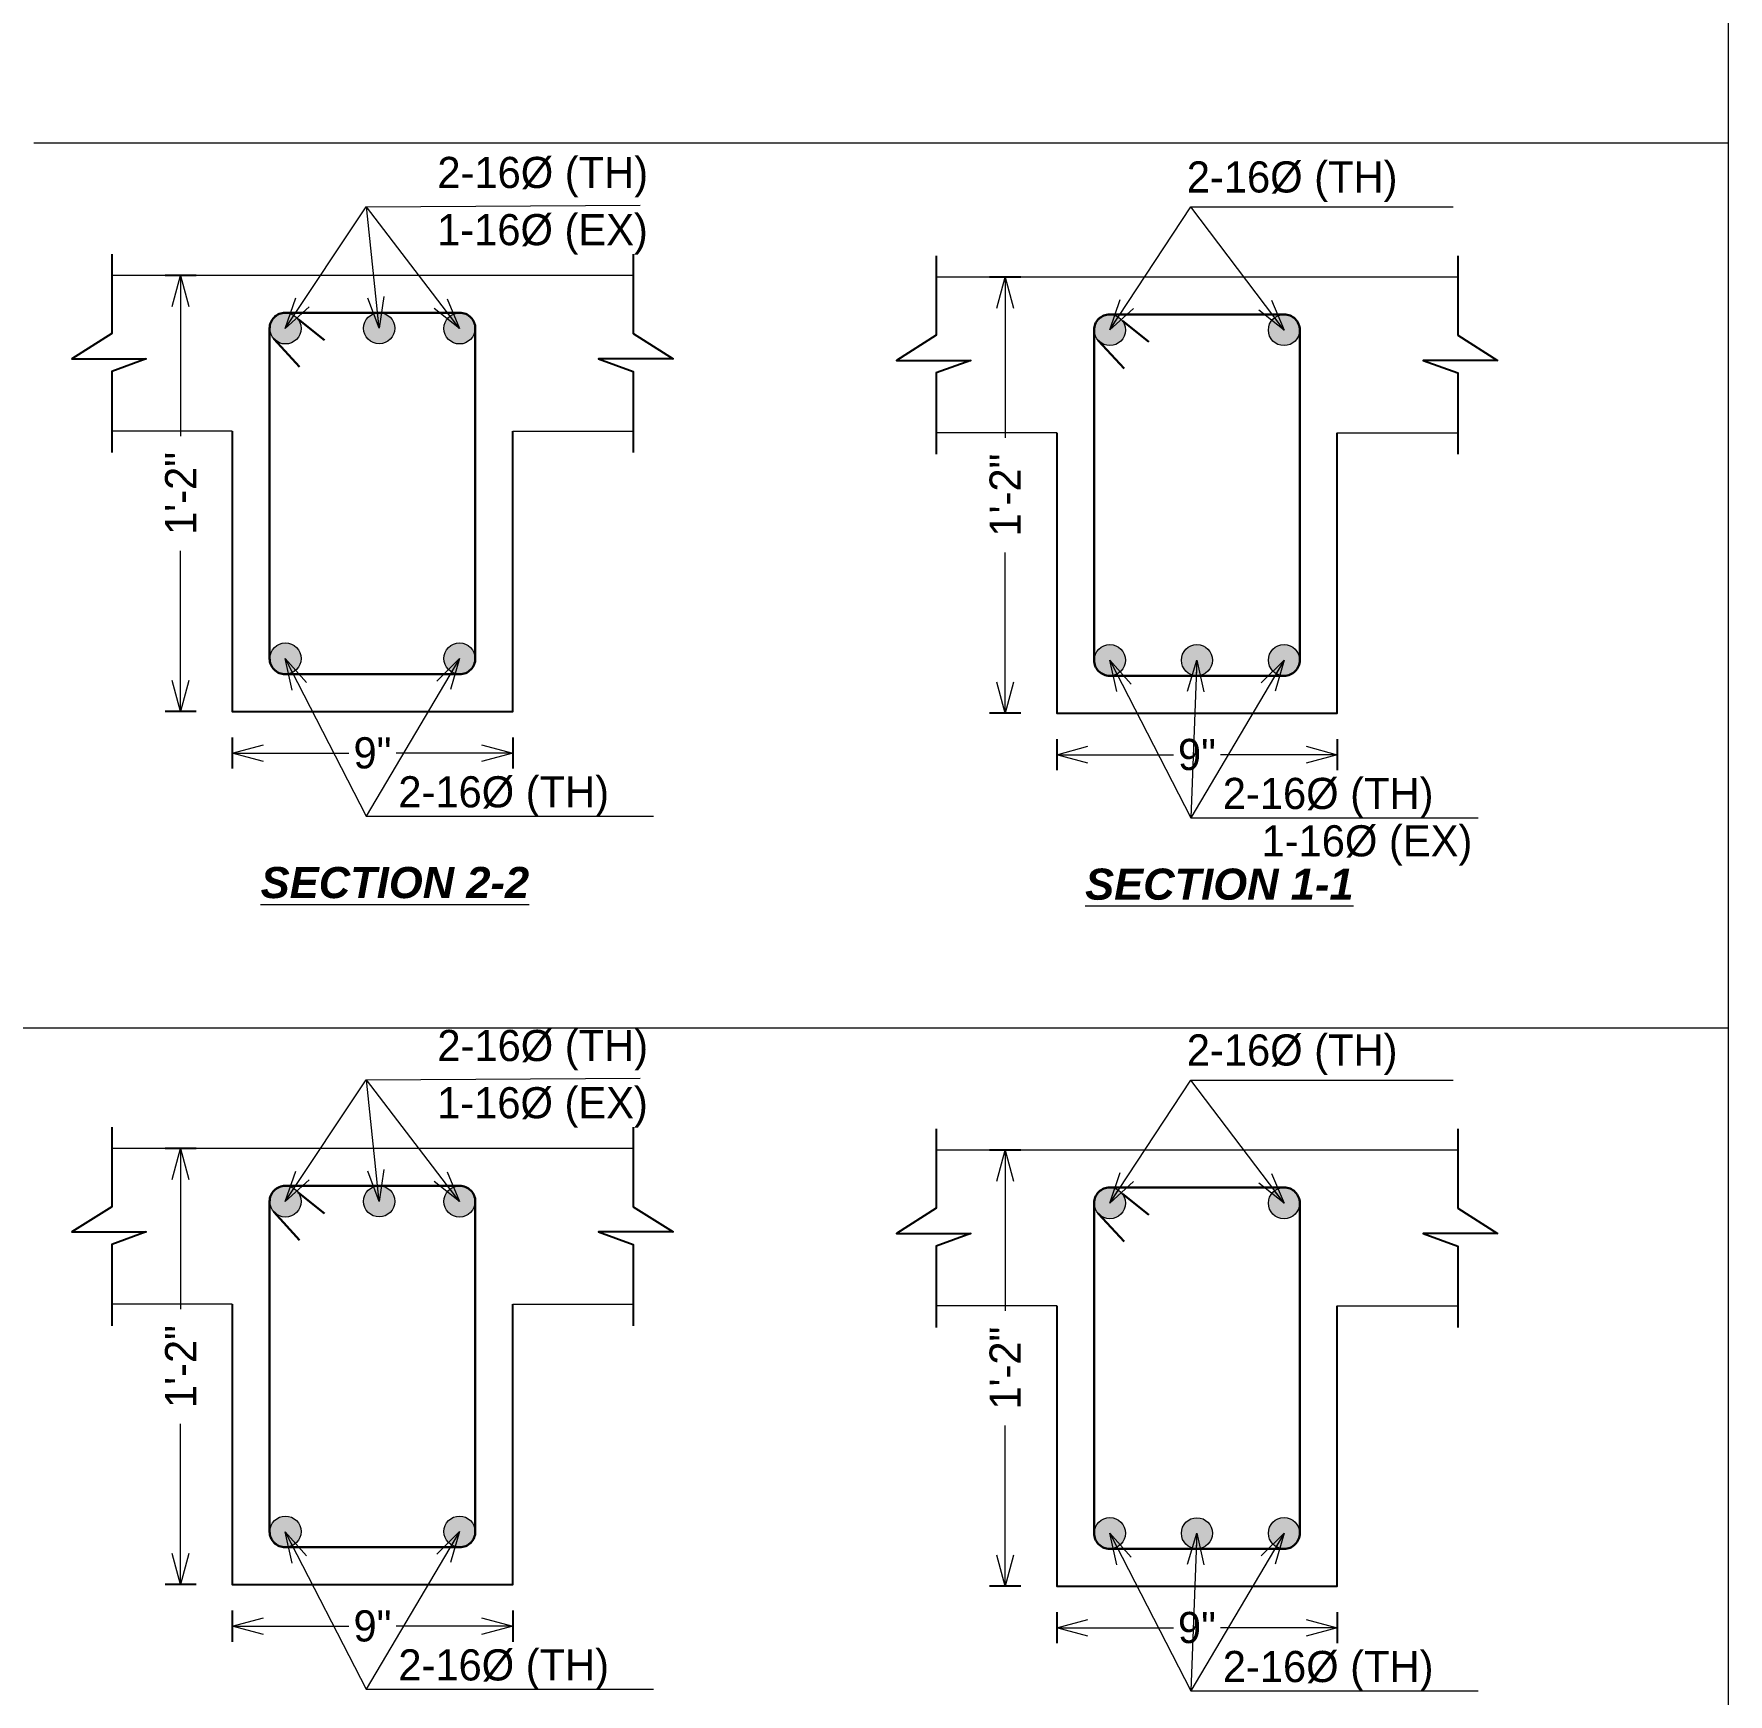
# Model space of a CAD drawing. Header units: inches. Extents: x -2812 to 9774, y -15726 to -746.
# Drawn here: x -2427.7 to -2318.9, y -15455.9 to -15349.3 of the extents above; entities that cross this region are included whole.
import ezdxf

# ---------------------------------------------------------------- set-up
doc = ezdxf.new("R2010")
doc.units = ezdxf.units.IN
doc.header["$LTSCALE"] = 17
doc.header["$MEASUREMENT"] = 0
for name, color, linetype, lineweight in [('1', 7, 'Continuous', 25), ('Hatch Pcc', 132, 'Continuous', 15), ('LIGHT', 255, 'Continuous', 5), ('Line 3', 250, 'Continuous', 18), ('Profile ele', 4, 'Continuous', 25), ('Rebar', 250, 'Continuous', 30), ('reinforcement', 2, 'Continuous', 30), ('STIRRUPS', 4, 'Continuous', 30), ('Text 1', 251, 'Continuous', 20)]:
    doc.layers.add(name, color=color, linetype=linetype, lineweight=lineweight)
doc.layers.add('Beam', color=1, linetype='Continuous')
doc.dimstyles.new('Dim 2', dxfattribs={"dimtxt": 4, "dimasz": 3, "dimexe": 2, "dimexo": 2, "dimgap": 0.09, "dimtad": 0, "dimdec": 0, "dimzin": 0, "dimdsep": 46, "dimlunit": 3, "dimtxsty": 'Standard', "dimcen": 0.09, "dimclrd": 256, "dimclre": 256, "dimclrt": 3, "dimadec": 0, "dimazin": 0, "dimtfac": 1, "dimtdec": 0, "dimtofl": 0, "dimtmove": 0, "dimatfit": 3, "dimfxl": 2, "dimfxlon": 1, "dimtolj": 1, "dimtzin": 0, "dimlwd": 5, "dimarcsym": 0})
doc.dimstyles.new('Extra Dim 2 small', dxfattribs={"dimtxt": 1, "dimasz": 1, "dimexe": 0.5, "dimexo": 0.5, "dimgap": 0.09, "dimtad": 0, "dimdec": 0, "dimzin": 0, "dimdsep": 46, "dimlunit": 3, "dimtxsty": 'Standard', "dimblk": 'OPEN30', "dimcen": 0.09, "dimclrd": 256, "dimclre": 256, "dimclrt": 3, "dimadec": 0, "dimazin": 0, "dimtfac": 1, "dimtdec": 0, "dimtofl": 0, "dimtmove": 2, "dimatfit": 3, "dimldrblk": 'OPEN30', "dimfxl": 0.5, "dimfxlon": 1, "dimtolj": 1, "dimtzin": 0, "dimlwd": 5, "dimarcsym": 0})

# ---------------------------------------------------------------- blocks, each defined once
blk = doc.blocks.new('_Open30')
at = {"color": 0, "linetype": 'ByBlock', "lineweight": -2}
for p, q in [((-1, 0.268), (0, 0)), ((0, 0), (-1, -0.268)), ((0, 0), (-1, 0))]:
    blk.add_line(p, q, dxfattribs=at)
blk = doc.blocks.new('*D2520')
at = {"layer": '1', "lineweight": -2, "ltscale": 0.09, "transparency": 16777216}
for p, q in [((64404.906, -62405.321), (64403.906, -62405.321)), ((64404.906, -62419.321), (64403.906, -62419.321))]:
    blk.add_line(p, q, dxfattribs=at)
at = {"layer": '1', "lineweight": 5, "ltscale": 0.09, "transparency": 16777216}
for p, q in [((64404.406, -62406.321), (64404.406, -62410.481)), ((64404.406, -62418.321), (64404.406, -62414.161))]:
    blk.add_line(p, q, dxfattribs=at)
at = {"layer": 'Defpoints', "color": 0, "ltscale": 0.09, "transparency": 16777216}
for p in [(64404.406, -62405.321), (64406.061, -62405.321), (64406.061, -62419.321)]:
    blk.add_point(p, dxfattribs=at)
at = {"layer": '1', "lineweight": 5, "ltscale": 0.09, "transparency": 16777216}
for p, rotation in [((64404.406, -62405.321), 90), ((64404.406, -62419.321), 270)]:
    blk.add_blockref('_Open30', p, dxfattribs=dict(at, rotation=rotation))
at = {"layer": '1', "color": 3, "ltscale": 0.09, "transparency": 16777216, "insert": (64404.406, -62412.321), "char_height": 1, "attachment_point": 5, "rotation": 90}
blk.add_mtext('\\A1;1\'-2"', dxfattribs=at)
blk = doc.blocks.new('*D2521')
at = {"layer": '1', "lineweight": -2, "ltscale": 0.09, "transparency": 16777216}
for p, q in [((64406.061, -62420.152), (64406.061, -62421.152)), ((64415.061, -62420.152), (64415.061, -62421.152))]:
    blk.add_line(p, q, dxfattribs=at)
at = {"layer": '1', "lineweight": 5, "ltscale": 0.09, "transparency": 16777216}
for p, q in [((64407.061, -62420.652), (64409.805, -62420.652)), ((64414.061, -62420.652), (64411.318, -62420.652))]:
    blk.add_line(p, q, dxfattribs=at)
at = {"layer": 'Defpoints', "color": 0, "ltscale": 0.09, "transparency": 16777216}
for p in [(64406.061, -62419.321), (64415.061, -62419.321), (64415.061, -62420.652)]:
    blk.add_point(p, dxfattribs=at)
at = {"layer": '1', "lineweight": 5, "ltscale": 0.09, "transparency": 16777216, "rotation": 180}
blk.add_blockref('_Open30', (64406.061, -62420.652), dxfattribs=at)
at = {"layer": '1', "lineweight": 5, "ltscale": 0.09, "transparency": 16777216}
blk.add_blockref('_Open30', (64415.061, -62420.652), dxfattribs=at)
at = {"layer": '1', "color": 3, "ltscale": 0.09, "transparency": 16777216, "insert": (64410.561, -62420.652), "char_height": 1, "attachment_point": 5}
blk.add_mtext('\\A1;9"', dxfattribs=at)
blk = doc.blocks.new('*D2522')
at = {"layer": '1', "lineweight": -2, "ltscale": 0.09, "transparency": 16777216}
for p, q in [((64431.361, -62405.373), (64430.361, -62405.373)), ((64431.361, -62419.373), (64430.361, -62419.373))]:
    blk.add_line(p, q, dxfattribs=at)
at = {"layer": '1', "lineweight": 5, "ltscale": 0.09, "transparency": 16777216}
for p, q in [((64430.861, -62406.373), (64430.861, -62410.533)), ((64430.861, -62418.373), (64430.861, -62414.213))]:
    blk.add_line(p, q, dxfattribs=at)
at = {"layer": 'Defpoints', "color": 0, "ltscale": 0.09, "transparency": 16777216}
for p in [(64430.861, -62405.373), (64432.516, -62405.373), (64432.516, -62419.373)]:
    blk.add_point(p, dxfattribs=at)
at = {"layer": '1', "lineweight": 5, "ltscale": 0.09, "transparency": 16777216}
for p, rotation in [((64430.861, -62405.373), 90), ((64430.861, -62419.373), 270)]:
    blk.add_blockref('_Open30', p, dxfattribs=dict(at, rotation=rotation))
at = {"layer": '1', "color": 3, "ltscale": 0.09, "transparency": 16777216, "insert": (64430.861, -62412.373), "char_height": 1, "attachment_point": 5, "rotation": 90}
blk.add_mtext('\\A1;1\'-2"', dxfattribs=at)
blk = doc.blocks.new('*D2523')
at = {"layer": '1', "lineweight": -2, "ltscale": 0.09, "transparency": 16777216}
for p, q in [((64432.516, -62420.204), (64432.516, -62421.204)), ((64441.516, -62420.204), (64441.516, -62421.204))]:
    blk.add_line(p, q, dxfattribs=at)
at = {"layer": '1', "lineweight": 5, "ltscale": 0.09, "transparency": 16777216}
for p, q in [((64433.516, -62420.704), (64436.259, -62420.704)), ((64440.516, -62420.704), (64437.772, -62420.704))]:
    blk.add_line(p, q, dxfattribs=at)
at = {"layer": 'Defpoints', "color": 0, "ltscale": 0.09, "transparency": 16777216}
for p in [(64432.516, -62419.373), (64441.516, -62419.373), (64441.516, -62420.704)]:
    blk.add_point(p, dxfattribs=at)
at = {"layer": '1', "lineweight": 5, "ltscale": 0.09, "transparency": 16777216, "rotation": 180}
blk.add_blockref('_Open30', (64432.516, -62420.704), dxfattribs=at)
at = {"layer": '1', "lineweight": 5, "ltscale": 0.09, "transparency": 16777216}
blk.add_blockref('_Open30', (64441.516, -62420.704), dxfattribs=at)
at = {"layer": '1', "color": 3, "ltscale": 0.09, "transparency": 16777216, "insert": (64437.016, -62420.704), "char_height": 1, "attachment_point": 5}
blk.add_mtext('\\A1;9"', dxfattribs=at)
blk = doc.blocks.new('*D2524')
at = {"layer": '1', "lineweight": -2, "ltscale": 0.09, "transparency": 16777216}
for p, q in [((64404.906, -62405.321), (64403.906, -62405.321)), ((64404.906, -62419.321), (64403.906, -62419.321))]:
    blk.add_line(p, q, dxfattribs=at)
at = {"layer": '1', "lineweight": 5, "ltscale": 0.09, "transparency": 16777216}
for p, q in [((64404.406, -62406.321), (64404.406, -62410.481)), ((64404.406, -62418.321), (64404.406, -62414.161))]:
    blk.add_line(p, q, dxfattribs=at)
at = {"layer": 'Defpoints', "color": 0, "ltscale": 0.09, "transparency": 16777216}
for p in [(64404.406, -62405.321), (64406.061, -62405.321), (64406.061, -62419.321)]:
    blk.add_point(p, dxfattribs=at)
at = {"layer": '1', "lineweight": 5, "ltscale": 0.09, "transparency": 16777216}
for p, rotation in [((64404.406, -62405.321), 90), ((64404.406, -62419.321), 270)]:
    blk.add_blockref('_Open30', p, dxfattribs=dict(at, rotation=rotation))
at = {"layer": '1', "color": 3, "ltscale": 0.09, "transparency": 16777216, "insert": (64404.406, -62412.321), "char_height": 1, "attachment_point": 5, "rotation": 90}
blk.add_mtext('\\A1;1\'-2"', dxfattribs=at)
blk = doc.blocks.new('*D2525')
at = {"layer": '1', "lineweight": -2, "ltscale": 0.09, "transparency": 16777216}
for p, q in [((64406.061, -62420.152), (64406.061, -62421.152)), ((64415.061, -62420.152), (64415.061, -62421.152))]:
    blk.add_line(p, q, dxfattribs=at)
at = {"layer": '1', "lineweight": 5, "ltscale": 0.09, "transparency": 16777216}
for p, q in [((64407.061, -62420.652), (64409.805, -62420.652)), ((64414.061, -62420.652), (64411.318, -62420.652))]:
    blk.add_line(p, q, dxfattribs=at)
at = {"layer": 'Defpoints', "color": 0, "ltscale": 0.09, "transparency": 16777216}
for p in [(64406.061, -62419.321), (64415.061, -62419.321), (64415.061, -62420.652)]:
    blk.add_point(p, dxfattribs=at)
at = {"layer": '1', "lineweight": 5, "ltscale": 0.09, "transparency": 16777216, "rotation": 180}
blk.add_blockref('_Open30', (64406.061, -62420.652), dxfattribs=at)
at = {"layer": '1', "lineweight": 5, "ltscale": 0.09, "transparency": 16777216}
blk.add_blockref('_Open30', (64415.061, -62420.652), dxfattribs=at)
at = {"layer": '1', "color": 3, "ltscale": 0.09, "transparency": 16777216, "insert": (64410.561, -62420.652), "char_height": 1, "attachment_point": 5}
blk.add_mtext('\\A1;9"', dxfattribs=at)
blk = doc.blocks.new('*D2526')
at = {"layer": '1', "lineweight": -2, "ltscale": 0.09, "transparency": 16777216}
for p, q in [((64431.361, -62405.373), (64430.361, -62405.373)), ((64431.361, -62419.373), (64430.361, -62419.373))]:
    blk.add_line(p, q, dxfattribs=at)
at = {"layer": '1', "lineweight": 5, "ltscale": 0.09, "transparency": 16777216}
for p, q in [((64430.861, -62406.373), (64430.861, -62410.533)), ((64430.861, -62418.373), (64430.861, -62414.213))]:
    blk.add_line(p, q, dxfattribs=at)
at = {"layer": 'Defpoints', "color": 0, "ltscale": 0.09, "transparency": 16777216}
for p in [(64430.861, -62405.373), (64432.516, -62405.373), (64432.516, -62419.373)]:
    blk.add_point(p, dxfattribs=at)
at = {"layer": '1', "lineweight": 5, "ltscale": 0.09, "transparency": 16777216}
for p, rotation in [((64430.861, -62405.373), 90), ((64430.861, -62419.373), 270)]:
    blk.add_blockref('_Open30', p, dxfattribs=dict(at, rotation=rotation))
at = {"layer": '1', "color": 3, "ltscale": 0.09, "transparency": 16777216, "insert": (64430.861, -62412.373), "char_height": 1, "attachment_point": 5, "rotation": 90}
blk.add_mtext('\\A1;1\'-2"', dxfattribs=at)
blk = doc.blocks.new('*D2527')
at = {"layer": '1', "lineweight": -2, "ltscale": 0.09, "transparency": 16777216}
for p, q in [((64432.516, -62420.204), (64432.516, -62421.204)), ((64441.516, -62420.204), (64441.516, -62421.204))]:
    blk.add_line(p, q, dxfattribs=at)
at = {"layer": '1', "lineweight": 5, "ltscale": 0.09, "transparency": 16777216}
for p, q in [((64433.516, -62420.704), (64436.259, -62420.704)), ((64440.516, -62420.704), (64437.772, -62420.704))]:
    blk.add_line(p, q, dxfattribs=at)
at = {"layer": 'Defpoints', "color": 0, "ltscale": 0.09, "transparency": 16777216}
for p in [(64432.516, -62419.373), (64441.516, -62419.373), (64441.516, -62420.704)]:
    blk.add_point(p, dxfattribs=at)
at = {"layer": '1', "lineweight": 5, "ltscale": 0.09, "transparency": 16777216, "rotation": 180}
blk.add_blockref('_Open30', (64432.516, -62420.704), dxfattribs=at)
at = {"layer": '1', "lineweight": 5, "ltscale": 0.09, "transparency": 16777216}
blk.add_blockref('_Open30', (64441.516, -62420.704), dxfattribs=at)
at = {"layer": '1', "color": 3, "ltscale": 0.09, "transparency": 16777216, "insert": (64437.016, -62420.704), "char_height": 1, "attachment_point": 5}
blk.add_mtext('\\A1;9"', dxfattribs=at)
blk = doc.blocks.new('*D2536')
at = {"layer": '1', "lineweight": -2, "ltscale": 0.09, "transparency": 16777216}
for p, q in [((64404.906, -62433.343), (64403.906, -62433.343)), ((64404.906, -62447.343), (64403.906, -62447.343))]:
    blk.add_line(p, q, dxfattribs=at)
at = {"layer": '1', "lineweight": 5, "ltscale": 0.09, "transparency": 16777216}
for p, q in [((64404.406, -62434.343), (64404.406, -62438.503)), ((64404.406, -62446.343), (64404.406, -62442.183))]:
    blk.add_line(p, q, dxfattribs=at)
at = {"layer": 'Defpoints', "color": 0, "ltscale": 0.09, "transparency": 16777216}
for p in [(64404.406, -62433.343), (64406.061, -62433.343), (64406.061, -62447.343)]:
    blk.add_point(p, dxfattribs=at)
at = {"layer": '1', "lineweight": 5, "ltscale": 0.09, "transparency": 16777216}
for p, rotation in [((64404.406, -62433.343), 90), ((64404.406, -62447.343), 270)]:
    blk.add_blockref('_Open30', p, dxfattribs=dict(at, rotation=rotation))
at = {"layer": '1', "color": 3, "ltscale": 0.09, "transparency": 16777216, "insert": (64404.406, -62440.343), "char_height": 1, "attachment_point": 5, "rotation": 90}
blk.add_mtext('\\A1;1\'-2"', dxfattribs=at)
blk = doc.blocks.new('*D2537')
at = {"layer": '1', "lineweight": -2, "ltscale": 0.09, "transparency": 16777216}
for p, q in [((64406.061, -62448.173), (64406.061, -62449.173)), ((64415.061, -62448.173), (64415.061, -62449.173))]:
    blk.add_line(p, q, dxfattribs=at)
at = {"layer": '1', "lineweight": 5, "ltscale": 0.09, "transparency": 16777216}
for p, q in [((64407.061, -62448.673), (64409.805, -62448.673)), ((64414.061, -62448.673), (64411.318, -62448.673))]:
    blk.add_line(p, q, dxfattribs=at)
at = {"layer": 'Defpoints', "color": 0, "ltscale": 0.09, "transparency": 16777216}
for p in [(64406.061, -62447.343), (64415.061, -62447.343), (64415.061, -62448.673)]:
    blk.add_point(p, dxfattribs=at)
at = {"layer": '1', "lineweight": 5, "ltscale": 0.09, "transparency": 16777216, "rotation": 180}
blk.add_blockref('_Open30', (64406.061, -62448.673), dxfattribs=at)
at = {"layer": '1', "lineweight": 5, "ltscale": 0.09, "transparency": 16777216}
blk.add_blockref('_Open30', (64415.061, -62448.673), dxfattribs=at)
at = {"layer": '1', "color": 3, "ltscale": 0.09, "transparency": 16777216, "insert": (64410.561, -62448.673), "char_height": 1, "attachment_point": 5}
blk.add_mtext('\\A1;9"', dxfattribs=at)
blk = doc.blocks.new('*D2538')
at = {"layer": '1', "lineweight": -2, "ltscale": 0.09, "transparency": 16777216}
for p, q in [((64431.361, -62433.394), (64430.361, -62433.394)), ((64431.361, -62447.394), (64430.361, -62447.394))]:
    blk.add_line(p, q, dxfattribs=at)
at = {"layer": '1', "lineweight": 5, "ltscale": 0.09, "transparency": 16777216}
for p, q in [((64430.861, -62434.394), (64430.861, -62438.554)), ((64430.861, -62446.394), (64430.861, -62442.234))]:
    blk.add_line(p, q, dxfattribs=at)
at = {"layer": 'Defpoints', "color": 0, "ltscale": 0.09, "transparency": 16777216}
for p in [(64430.861, -62433.394), (64432.516, -62433.394), (64432.516, -62447.394)]:
    blk.add_point(p, dxfattribs=at)
at = {"layer": '1', "lineweight": 5, "ltscale": 0.09, "transparency": 16777216}
for p, rotation in [((64430.861, -62433.394), 90), ((64430.861, -62447.394), 270)]:
    blk.add_blockref('_Open30', p, dxfattribs=dict(at, rotation=rotation))
at = {"layer": '1', "color": 3, "ltscale": 0.09, "transparency": 16777216, "insert": (64430.861, -62440.394), "char_height": 1, "attachment_point": 5, "rotation": 90}
blk.add_mtext('\\A1;1\'-2"', dxfattribs=at)
blk = doc.blocks.new('*D2539')
at = {"layer": '1', "lineweight": -2, "ltscale": 0.09, "transparency": 16777216}
for p, q in [((64432.516, -62448.225), (64432.516, -62449.225)), ((64441.516, -62448.225), (64441.516, -62449.225))]:
    blk.add_line(p, q, dxfattribs=at)
at = {"layer": '1', "lineweight": 5, "ltscale": 0.09, "transparency": 16777216}
for p, q in [((64433.516, -62448.725), (64436.259, -62448.725)), ((64440.516, -62448.725), (64437.772, -62448.725))]:
    blk.add_line(p, q, dxfattribs=at)
at = {"layer": 'Defpoints', "color": 0, "ltscale": 0.09, "transparency": 16777216}
for p in [(64432.516, -62447.394), (64441.516, -62447.394), (64441.516, -62448.725)]:
    blk.add_point(p, dxfattribs=at)
at = {"layer": '1', "lineweight": 5, "ltscale": 0.09, "transparency": 16777216, "rotation": 180}
blk.add_blockref('_Open30', (64432.516, -62448.725), dxfattribs=at)
at = {"layer": '1', "lineweight": 5, "ltscale": 0.09, "transparency": 16777216}
blk.add_blockref('_Open30', (64441.516, -62448.725), dxfattribs=at)
at = {"layer": '1', "color": 3, "ltscale": 0.09, "transparency": 16777216, "insert": (64437.016, -62448.725), "char_height": 1, "attachment_point": 5}
blk.add_mtext('\\A1;9"', dxfattribs=at)
blk = doc.blocks.new('*D2540')
at = {"layer": '1', "lineweight": -2, "ltscale": 0.09, "transparency": 16777216}
for p, q in [((64404.906, -62433.343), (64403.906, -62433.343)), ((64404.906, -62447.343), (64403.906, -62447.343))]:
    blk.add_line(p, q, dxfattribs=at)
at = {"layer": '1', "lineweight": 5, "ltscale": 0.09, "transparency": 16777216}
for p, q in [((64404.406, -62434.343), (64404.406, -62438.503)), ((64404.406, -62446.343), (64404.406, -62442.183))]:
    blk.add_line(p, q, dxfattribs=at)
at = {"layer": 'Defpoints', "color": 0, "ltscale": 0.09, "transparency": 16777216}
for p in [(64404.406, -62433.343), (64406.061, -62433.343), (64406.061, -62447.343)]:
    blk.add_point(p, dxfattribs=at)
at = {"layer": '1', "lineweight": 5, "ltscale": 0.09, "transparency": 16777216}
for p, rotation in [((64404.406, -62433.343), 90), ((64404.406, -62447.343), 270)]:
    blk.add_blockref('_Open30', p, dxfattribs=dict(at, rotation=rotation))
at = {"layer": '1', "color": 3, "ltscale": 0.09, "transparency": 16777216, "insert": (64404.406, -62440.343), "char_height": 1, "attachment_point": 5, "rotation": 90}
blk.add_mtext('\\A1;1\'-2"', dxfattribs=at)
blk = doc.blocks.new('*D2541')
at = {"layer": '1', "lineweight": -2, "ltscale": 0.09, "transparency": 16777216}
for p, q in [((64406.061, -62448.173), (64406.061, -62449.173)), ((64415.061, -62448.173), (64415.061, -62449.173))]:
    blk.add_line(p, q, dxfattribs=at)
at = {"layer": '1', "lineweight": 5, "ltscale": 0.09, "transparency": 16777216}
for p, q in [((64407.061, -62448.673), (64409.805, -62448.673)), ((64414.061, -62448.673), (64411.318, -62448.673))]:
    blk.add_line(p, q, dxfattribs=at)
at = {"layer": 'Defpoints', "color": 0, "ltscale": 0.09, "transparency": 16777216}
for p in [(64406.061, -62447.343), (64415.061, -62447.343), (64415.061, -62448.673)]:
    blk.add_point(p, dxfattribs=at)
at = {"layer": '1', "lineweight": 5, "ltscale": 0.09, "transparency": 16777216, "rotation": 180}
blk.add_blockref('_Open30', (64406.061, -62448.673), dxfattribs=at)
at = {"layer": '1', "lineweight": 5, "ltscale": 0.09, "transparency": 16777216}
blk.add_blockref('_Open30', (64415.061, -62448.673), dxfattribs=at)
at = {"layer": '1', "color": 3, "ltscale": 0.09, "transparency": 16777216, "insert": (64410.561, -62448.673), "char_height": 1, "attachment_point": 5}
blk.add_mtext('\\A1;9"', dxfattribs=at)
blk = doc.blocks.new('*D2542')
at = {"layer": '1', "lineweight": -2, "ltscale": 0.09, "transparency": 16777216}
for p, q in [((64431.361, -62433.394), (64430.361, -62433.394)), ((64431.361, -62447.394), (64430.361, -62447.394))]:
    blk.add_line(p, q, dxfattribs=at)
at = {"layer": '1', "lineweight": 5, "ltscale": 0.09, "transparency": 16777216}
for p, q in [((64430.861, -62434.394), (64430.861, -62438.554)), ((64430.861, -62446.394), (64430.861, -62442.234))]:
    blk.add_line(p, q, dxfattribs=at)
at = {"layer": 'Defpoints', "color": 0, "ltscale": 0.09, "transparency": 16777216}
for p in [(64430.861, -62433.394), (64432.516, -62433.394), (64432.516, -62447.394)]:
    blk.add_point(p, dxfattribs=at)
at = {"layer": '1', "lineweight": 5, "ltscale": 0.09, "transparency": 16777216}
for p, rotation in [((64430.861, -62433.394), 90), ((64430.861, -62447.394), 270)]:
    blk.add_blockref('_Open30', p, dxfattribs=dict(at, rotation=rotation))
at = {"layer": '1', "color": 3, "ltscale": 0.09, "transparency": 16777216, "insert": (64430.861, -62440.394), "char_height": 1, "attachment_point": 5, "rotation": 90}
blk.add_mtext('\\A1;1\'-2"', dxfattribs=at)
blk = doc.blocks.new('*D2543')
at = {"layer": '1', "lineweight": -2, "ltscale": 0.09, "transparency": 16777216}
for p, q in [((64432.516, -62448.225), (64432.516, -62449.225)), ((64441.516, -62448.225), (64441.516, -62449.225))]:
    blk.add_line(p, q, dxfattribs=at)
at = {"layer": '1', "lineweight": 5, "ltscale": 0.09, "transparency": 16777216}
for p, q in [((64433.516, -62448.725), (64436.259, -62448.725)), ((64440.516, -62448.725), (64437.772, -62448.725))]:
    blk.add_line(p, q, dxfattribs=at)
at = {"layer": 'Defpoints', "color": 0, "ltscale": 0.09, "transparency": 16777216}
for p in [(64432.516, -62447.394), (64441.516, -62447.394), (64441.516, -62448.725)]:
    blk.add_point(p, dxfattribs=at)
at = {"layer": '1', "lineweight": 5, "ltscale": 0.09, "transparency": 16777216, "rotation": 180}
blk.add_blockref('_Open30', (64432.516, -62448.725), dxfattribs=at)
at = {"layer": '1', "lineweight": 5, "ltscale": 0.09, "transparency": 16777216}
blk.add_blockref('_Open30', (64441.516, -62448.725), dxfattribs=at)
at = {"layer": '1', "color": 3, "ltscale": 0.09, "transparency": 16777216, "insert": (64437.016, -62448.725), "char_height": 1, "attachment_point": 5}
blk.add_mtext('\\A1;9"', dxfattribs=at)
blk = doc.blocks.new('25')
at = {"layer": 'reinforcement'}
h = blk.add_hatch(color=6, dxfattribs=at)
h.dxf.hatch_style = 1
h.paths.add_polyline_path([(64408.269, -62407.023, 1), (64407.269, -62407.023, 1)])
h = blk.add_hatch(color=6, dxfattribs=at)
h.dxf.hatch_style = 1
h.paths.add_polyline_path([(64408.269, -62407.023, 1), (64407.269, -62407.023, 1)])
h = blk.add_hatch(color=6, dxfattribs=at)
h.dxf.hatch_style = 1
h.paths.add_polyline_path([(64411.277, -62407.018, 1), (64410.277, -62407.018, 1)])
h = blk.add_hatch(color=6, dxfattribs=at)
h.dxf.hatch_style = 1
h.paths.add_polyline_path([(64413.856, -62407.023, 1), (64412.856, -62407.023, 1)])
h = blk.add_hatch(color=6, dxfattribs=at)
h.dxf.hatch_style = 1
h.paths.add_polyline_path([(64413.856, -62407.023, 1), (64412.856, -62407.023, 1)])
h = blk.add_hatch(color=6, dxfattribs=at)
h.dxf.hatch_style = 1
h.paths.add_polyline_path([(64434.723, -62407.075, 1), (64433.723, -62407.075, 1)])
h = blk.add_hatch(color=6, dxfattribs=at)
h.dxf.hatch_style = 1
h.paths.add_polyline_path([(64434.723, -62407.075, 1), (64433.723, -62407.075, 1)])
h = blk.add_hatch(color=6, dxfattribs=at)
h.dxf.hatch_style = 1
h.paths.add_polyline_path([(64440.31, -62407.075, 1), (64439.31, -62407.075, 1)])
h = blk.add_hatch(color=6, dxfattribs=at)
h.dxf.hatch_style = 1
h.paths.add_polyline_path([(64440.31, -62407.075, 1), (64439.31, -62407.075, 1)])
h = blk.add_hatch(color=6, dxfattribs=at)
h.dxf.hatch_style = 1
h.paths.add_polyline_path([(64408.269, -62417.619, -1), (64407.269, -62417.619, -1)])
h = blk.add_hatch(color=6, dxfattribs=at)
h.dxf.hatch_style = 1
h.paths.add_polyline_path([(64408.269, -62417.619, -1), (64407.269, -62417.619, -1)])
h = blk.add_hatch(color=6, dxfattribs=at)
h.dxf.hatch_style = 1
h.paths.add_polyline_path([(64413.856, -62417.618, -1), (64412.856, -62417.618, -1)])
h = blk.add_hatch(color=6, dxfattribs=at)
h.dxf.hatch_style = 1
h.paths.add_polyline_path([(64413.856, -62417.618, -1), (64412.856, -62417.618, -1)])
h = blk.add_hatch(color=6, dxfattribs=at)
h.dxf.hatch_style = 1
h.paths.add_polyline_path([(64434.723, -62417.671, -1), (64433.723, -62417.671, -1)])
h = blk.add_hatch(color=6, dxfattribs=at)
h.dxf.hatch_style = 1
h.paths.add_polyline_path([(64434.723, -62417.671, -1), (64433.723, -62417.671, -1)])
h = blk.add_hatch(color=6, dxfattribs=at)
h.dxf.hatch_style = 1
h.paths.add_polyline_path([(64437.516, -62417.673, -1), (64436.516, -62417.673, -1)])
h = blk.add_hatch(color=6, dxfattribs=at)
h.dxf.hatch_style = 1
h.paths.add_polyline_path([(64440.31, -62417.67, -1), (64439.31, -62417.67, -1)])
h = blk.add_hatch(color=6, dxfattribs=at)
h.dxf.hatch_style = 1
h.paths.add_polyline_path([(64440.31, -62417.67, -1), (64439.31, -62417.67, -1)])
h = blk.add_hatch(color=6, dxfattribs=at)
h.dxf.hatch_style = 1
h.paths.add_polyline_path([(64408.269, -62435.045, 1), (64407.269, -62435.045, 1)])
h = blk.add_hatch(color=6, dxfattribs=at)
h.dxf.hatch_style = 1
h.paths.add_polyline_path([(64408.269, -62435.045, 1), (64407.269, -62435.045, 1)])
h = blk.add_hatch(color=6, dxfattribs=at)
h.dxf.hatch_style = 1
h.paths.add_polyline_path([(64411.277, -62435.04, 1), (64410.277, -62435.04, 1)])
h = blk.add_hatch(color=6, dxfattribs=at)
h.dxf.hatch_style = 1
h.paths.add_polyline_path([(64413.856, -62435.045, 1), (64412.856, -62435.045, 1)])
h = blk.add_hatch(color=6, dxfattribs=at)
h.dxf.hatch_style = 1
h.paths.add_polyline_path([(64413.856, -62435.045, 1), (64412.856, -62435.045, 1)])
h = blk.add_hatch(color=6, dxfattribs=at)
h.dxf.hatch_style = 1
h.paths.add_polyline_path([(64434.723, -62435.097, 1), (64433.723, -62435.097, 1)])
h = blk.add_hatch(color=6, dxfattribs=at)
h.dxf.hatch_style = 1
h.paths.add_polyline_path([(64434.723, -62435.097, 1), (64433.723, -62435.097, 1)])
h = blk.add_hatch(color=6, dxfattribs=at)
h.dxf.hatch_style = 1
h.paths.add_polyline_path([(64440.31, -62435.097, 1), (64439.31, -62435.097, 1)])
h = blk.add_hatch(color=6, dxfattribs=at)
h.dxf.hatch_style = 1
h.paths.add_polyline_path([(64440.31, -62435.097, 1), (64439.31, -62435.097, 1)])
h = blk.add_hatch(color=6, dxfattribs=at)
h.dxf.hatch_style = 1
h.paths.add_polyline_path([(64408.269, -62445.64, -1), (64407.269, -62445.64, -1)])
h = blk.add_hatch(color=6, dxfattribs=at)
h.dxf.hatch_style = 1
h.paths.add_polyline_path([(64408.269, -62445.64, -1), (64407.269, -62445.64, -1)])
h = blk.add_hatch(color=6, dxfattribs=at)
h.dxf.hatch_style = 1
h.paths.add_polyline_path([(64413.856, -62445.64, -1), (64412.856, -62445.64, -1)])
h = blk.add_hatch(color=6, dxfattribs=at)
h.dxf.hatch_style = 1
h.paths.add_polyline_path([(64413.856, -62445.64, -1), (64412.856, -62445.64, -1)])
h = blk.add_hatch(color=6, dxfattribs=at)
h.dxf.hatch_style = 1
h.paths.add_polyline_path([(64434.723, -62445.692, -1), (64433.723, -62445.692, -1)])
h = blk.add_hatch(color=6, dxfattribs=at)
h.dxf.hatch_style = 1
h.paths.add_polyline_path([(64434.723, -62445.692, -1), (64433.723, -62445.692, -1)])
h = blk.add_hatch(color=6, dxfattribs=at)
h.dxf.hatch_style = 1
h.paths.add_polyline_path([(64437.516, -62445.694, -1), (64436.516, -62445.694, -1)])
h = blk.add_hatch(color=6, dxfattribs=at)
h.dxf.hatch_style = 1
h.paths.add_polyline_path([(64440.31, -62445.692, -1), (64439.31, -62445.692, -1)])
h = blk.add_hatch(color=6, dxfattribs=at)
h.dxf.hatch_style = 1
h.paths.add_polyline_path([(64440.31, -62445.692, -1), (64439.31, -62445.692, -1)])
at = {"layer": '1', "ltscale": 0.09}
for points in [[(64402.193, -62404.637), (64402.193, -62405.321), (64402.193, -62407.19), (64400.918, -62407.997), (64403.305, -62407.997), (64402.193, -62408.401), (64402.193, -62410.321), (64402.193, -62411.011)], [(64402.193, -62404.637), (64402.193, -62405.321), (64402.193, -62407.19), (64400.918, -62407.997), (64403.305, -62407.997), (64402.193, -62408.401), (64402.193, -62410.321), (64402.193, -62411.011)], [(64418.93, -62404.637), (64418.93, -62405.321), (64418.93, -62407.19), (64420.205, -62407.997), (64417.818, -62407.997), (64418.93, -62408.401), (64418.93, -62410.321), (64418.93, -62411.011)], [(64418.93, -62404.637), (64418.93, -62405.321), (64418.93, -62407.19), (64420.205, -62407.997), (64417.818, -62407.997), (64418.93, -62408.401), (64418.93, -62410.321), (64418.93, -62411.011)], [(64428.647, -62404.689), (64428.647, -62405.373), (64428.647, -62407.242), (64427.372, -62408.049), (64429.759, -62408.049), (64428.647, -62408.453), (64428.647, -62410.373), (64428.647, -62411.063)], [(64428.647, -62404.689), (64428.647, -62405.373), (64428.647, -62407.242), (64427.372, -62408.049), (64429.759, -62408.049), (64428.647, -62408.453), (64428.647, -62410.373), (64428.647, -62411.063)], [(64445.384, -62404.689), (64445.384, -62405.373), (64445.384, -62407.242), (64446.659, -62408.049), (64444.272, -62408.049), (64445.384, -62408.453), (64445.384, -62410.373), (64445.384, -62411.063)], [(64445.384, -62404.689), (64445.384, -62405.373), (64445.384, -62407.242), (64446.659, -62408.049), (64444.272, -62408.049), (64445.384, -62408.453), (64445.384, -62410.373), (64445.384, -62411.063)], [(64402.193, -62432.659), (64402.193, -62433.343), (64402.193, -62435.212), (64400.918, -62436.019), (64403.305, -62436.019), (64402.193, -62436.423), (64402.193, -62438.343), (64402.193, -62439.033)], [(64402.193, -62432.659), (64402.193, -62433.343), (64402.193, -62435.212), (64400.918, -62436.019), (64403.305, -62436.019), (64402.193, -62436.423), (64402.193, -62438.343), (64402.193, -62439.033)], [(64418.93, -62432.659), (64418.93, -62433.343), (64418.93, -62435.212), (64420.205, -62436.019), (64417.818, -62436.019), (64418.93, -62436.423), (64418.93, -62438.343), (64418.93, -62439.033)], [(64418.93, -62432.659), (64418.93, -62433.343), (64418.93, -62435.212), (64420.205, -62436.019), (64417.818, -62436.019), (64418.93, -62436.423), (64418.93, -62438.343), (64418.93, -62439.033)], [(64428.647, -62432.71), (64428.647, -62433.394), (64428.647, -62435.264), (64427.372, -62436.071), (64429.759, -62436.071), (64428.647, -62436.474), (64428.647, -62438.394), (64428.647, -62439.085)], [(64428.647, -62432.71), (64428.647, -62433.394), (64428.647, -62435.264), (64427.372, -62436.071), (64429.759, -62436.071), (64428.647, -62436.474), (64428.647, -62438.394), (64428.647, -62439.085)], [(64445.384, -62432.71), (64445.384, -62433.394), (64445.384, -62435.264), (64446.659, -62436.071), (64444.272, -62436.071), (64445.384, -62436.474), (64445.384, -62438.394), (64445.384, -62439.085)], [(64445.384, -62432.71), (64445.384, -62433.394), (64445.384, -62435.264), (64446.659, -62436.071), (64444.272, -62436.071), (64445.384, -62436.474), (64445.384, -62438.394), (64445.384, -62439.085)]]:
    blk.add_lwpolyline(points, dxfattribs=at)
at = {"layer": 'Beam', "ltscale": 0.09}
for points in [[(64406.061, -62410.321), (64406.061, -62419.321), (64415.061, -62419.321), (64415.061, -62410.321)], [(64406.061, -62410.321), (64406.061, -62419.321), (64415.061, -62419.321), (64415.061, -62410.321)], [(64432.516, -62410.373), (64432.516, -62419.373), (64441.516, -62419.373), (64441.516, -62410.373)], [(64432.516, -62410.373), (64432.516, -62419.373), (64441.516, -62419.373), (64441.516, -62410.373)], [(64406.061, -62438.343), (64406.061, -62447.343), (64415.061, -62447.343), (64415.061, -62438.343)], [(64406.061, -62438.343), (64406.061, -62447.343), (64415.061, -62447.343), (64415.061, -62438.343)], [(64432.516, -62438.394), (64432.516, -62447.394), (64441.516, -62447.394), (64441.516, -62438.394)], [(64432.516, -62438.394), (64432.516, -62447.394), (64441.516, -62447.394), (64441.516, -62438.394)]]:
    blk.add_lwpolyline(points, dxfattribs=at)
at = {"layer": 'Hatch Pcc', "ltscale": 0.09}
for p, q in [((64454.058, -62368.072), (64454.058, -62487.814)), ((64399.696, -62401.065), (64454.058, -62401.065)), ((64312.456, -62429.467), (64399.696, -62429.467)), ((64399.696, -62429.467), (64454.058, -62429.467))]:
    blk.add_line(p, q, dxfattribs=at)
at = {"layer": 'LIGHT', "ltscale": 0.09}
for p, q in [((64406.061, -62410.321), (64402.193, -62410.321)), ((64406.061, -62410.321), (64402.193, -62410.321)), ((64415.061, -62410.321), (64418.93, -62410.321)), ((64415.061, -62410.321), (64418.93, -62410.321)), ((64432.516, -62410.373), (64428.647, -62410.373)), ((64432.516, -62410.373), (64428.647, -62410.373)), ((64441.516, -62410.373), (64445.384, -62410.373)), ((64441.516, -62410.373), (64445.384, -62410.373)), ((64406.061, -62438.343), (64402.193, -62438.343)), ((64406.061, -62438.343), (64402.193, -62438.343)), ((64415.061, -62438.343), (64418.93, -62438.343)), ((64415.061, -62438.343), (64418.93, -62438.343)), ((64432.516, -62438.394), (64428.647, -62438.394)), ((64432.516, -62438.394), (64428.647, -62438.394)), ((64441.516, -62438.394), (64445.384, -62438.394)), ((64441.516, -62438.394), (64445.384, -62438.394))]:
    blk.add_line(p, q, dxfattribs=at)
for points in [[(64418.93, -62405.321), (64415.061, -62405.321), (64406.061, -62405.321), (64402.193, -62405.321)], [(64418.93, -62405.321), (64415.061, -62405.321), (64406.061, -62405.321), (64402.193, -62405.321)], [(64445.384, -62405.373), (64441.516, -62405.373), (64432.516, -62405.373), (64428.647, -62405.373)], [(64445.384, -62405.373), (64441.516, -62405.373), (64432.516, -62405.373), (64428.647, -62405.373)], [(64418.93, -62433.343), (64415.061, -62433.343), (64406.061, -62433.343), (64402.193, -62433.343)], [(64418.93, -62433.343), (64415.061, -62433.343), (64406.061, -62433.343), (64402.193, -62433.343)], [(64445.384, -62433.394), (64441.516, -62433.394), (64432.516, -62433.394), (64428.647, -62433.394)], [(64445.384, -62433.394), (64441.516, -62433.394), (64432.516, -62433.394), (64428.647, -62433.394)]]:
    blk.add_lwpolyline(points, dxfattribs=at)
at = {"layer": 'Line 3'}
for centre in [(64407.769, -62407.023), (64407.769, -62407.023), (64410.777, -62407.018), (64413.356, -62407.023), (64413.356, -62407.023), (64434.223, -62407.075), (64434.223, -62407.075), (64439.81, -62407.075), (64439.81, -62407.075), (64407.769, -62417.619), (64407.769, -62417.619), (64413.356, -62417.618), (64413.356, -62417.618), (64434.223, -62417.671), (64434.223, -62417.671), (64437.016, -62417.673), (64439.81, -62417.67), (64439.81, -62417.67), (64407.769, -62435.045), (64407.769, -62435.045), (64410.777, -62435.04), (64413.356, -62435.045), (64413.356, -62435.045), (64434.223, -62435.097), (64434.223, -62435.097), (64439.81, -62435.097), (64439.81, -62435.097), (64407.769, -62445.64), (64407.769, -62445.64), (64413.356, -62445.64), (64413.356, -62445.64), (64434.223, -62445.692), (64434.223, -62445.692), (64437.016, -62445.694), (64439.81, -62445.692), (64439.81, -62445.692)]:
    blk.add_circle(centre, 0.5, dxfattribs=at)
at = {"layer": 'Rebar', "ltscale": 20}
for p, q in [((64407.761, -62406.521), (64413.361, -62406.521)), ((64407.761, -62406.521), (64413.361, -62406.521)), ((64407.761, -62434.543), (64413.361, -62434.543)), ((64407.761, -62434.543), (64413.361, -62434.543))]:
    blk.add_line(p, q, dxfattribs=at)
at = {"layer": 'STIRRUPS', "ltscale": 0.09}
for p, q in [((64408.175, -62406.73), (64409.023, -62407.405)), ((64408.175, -62406.73), (64409.023, -62407.405)), ((64434.629, -62406.782), (64435.477, -62407.457)), ((64434.629, -62406.782), (64435.477, -62407.457)), ((64407.395, -62407.355), (64408.225, -62408.261)), ((64407.395, -62407.355), (64408.225, -62408.261)), ((64433.849, -62407.407), (64434.679, -62408.313)), ((64433.849, -62407.407), (64434.679, -62408.313)), ((64408.175, -62434.752), (64409.023, -62435.426)), ((64408.175, -62434.752), (64409.023, -62435.426)), ((64434.629, -62434.804), (64435.477, -62435.478)), ((64434.629, -62434.804), (64435.477, -62435.478)), ((64407.395, -62435.377), (64408.225, -62436.282)), ((64407.395, -62435.377), (64408.225, -62436.282)), ((64433.849, -62435.429), (64434.679, -62436.334)), ((64433.849, -62435.429), (64434.679, -62436.334))]:
    blk.add_line(p, q, dxfattribs=at)
for points in [[(64407.761, -62418.121), (64413.361, -62418.121, 0.414214), (64413.861, -62417.621), (64413.861, -62407.021, 0.414214), (64413.361, -62406.521), (64407.761, -62406.521, 0.414214), (64407.261, -62407.021), (64407.261, -62417.621, 0.414214)], [(64407.761, -62418.121), (64413.361, -62418.121, 0.414214), (64413.861, -62417.621), (64413.861, -62407.021, 0.414214), (64413.361, -62406.521), (64407.761, -62406.521, 0.414214), (64407.261, -62407.021), (64407.261, -62417.621, 0.414214)], [(64434.216, -62418.173), (64439.816, -62418.173, 0.414214), (64440.316, -62417.673), (64440.316, -62407.073, 0.414214), (64439.816, -62406.573), (64434.216, -62406.573, 0.414214), (64433.716, -62407.073), (64433.716, -62417.673, 0.414214)], [(64434.216, -62418.173), (64439.816, -62418.173, 0.414214), (64440.316, -62417.673), (64440.316, -62407.073, 0.414214), (64439.816, -62406.573), (64434.216, -62406.573, 0.414214), (64433.716, -62407.073), (64433.716, -62417.673, 0.414214)], [(64407.761, -62446.143), (64413.361, -62446.143, 0.414214), (64413.861, -62445.643), (64413.861, -62435.043, 0.414214), (64413.361, -62434.543), (64407.761, -62434.543, 0.414214), (64407.261, -62435.043), (64407.261, -62445.643, 0.414214)], [(64407.761, -62446.143), (64413.361, -62446.143, 0.414214), (64413.861, -62445.643), (64413.861, -62435.043, 0.414214), (64413.361, -62434.543), (64407.761, -62434.543, 0.414214), (64407.261, -62435.043), (64407.261, -62445.643, 0.414214)], [(64434.216, -62446.194), (64439.816, -62446.194, 0.414214), (64440.316, -62445.694), (64440.316, -62435.094, 0.414214), (64439.816, -62434.594), (64434.216, -62434.594, 0.414214), (64433.716, -62435.094), (64433.716, -62445.694, 0.414214)], [(64434.216, -62446.194), (64439.816, -62446.194, 0.414214), (64440.316, -62445.694), (64440.316, -62435.094, 0.414214), (64439.816, -62434.594), (64434.216, -62434.594, 0.414214), (64433.716, -62435.094), (64433.716, -62445.694, 0.414214)]]:
    blk.add_lwpolyline(points, format="xyb", close=True, dxfattribs=at)
at = {"layer": 'Text 1', "ltscale": 0.09, "char_height": 1}
for s, width, heights, insert, attachment_point in [('2-16%%C (TH)', 26.21505, [0], (64412.644, -62402.818), 7), ('2-16%%C (TH)', 26.21505, [0], (64436.69, -62402.962), 7), ('1-16%%C (EX)', 26.21505, [0], (64412.635, -62404.654), 7), ('2-16%%C (TH)', 26.21505, [0], (64411.391, -62422.697), 7), ('2-16%%C (TH)', 26.21505, [0], (64437.845, -62422.749), 7), ('1-16%%C (EX)', 26.21505, [0], (64439.089, -62424.27), 7), ('{\\fArial|b1|i1|c0|p34;\\LSECTION 2-2}', 17.41224, [1.217], (64406.973, -62424.308), 1), ('\\pt9;{\\fArial|b1|i1|c0|p34;\\LSECTION 1-1}', 17.41224, [1.217], (64433.427, -62424.36), 1), ('2-16%%C (TH)', 26.21505, [0], (64412.644, -62430.839), 7), ('2-16%%C (TH)', 26.21505, [0], (64436.69, -62430.983), 7), ('1-16%%C (EX)', 26.21505, [0], (64412.635, -62432.676), 7), ('2-16%%C (TH)', 26.21505, [0], (64411.391, -62450.719), 7), ('2-16%%C (TH)', 26.21505, [0], (64437.845, -62450.771), 7)]:
    blk.add_mtext_dynamic_manual_height_columns(s, width=width, gutter_width=1, heights=heights, dxfattribs=dict(at, insert=insert, attachment_point=attachment_point))
at = {"layer": '1', "ltscale": 0.09}
for base, p1, p2, picture, middle in [((64404.406, -62405.321), (64406.061, -62419.321), (64406.061, -62405.321), '*D2520', (64404.406, -62412.321)), ((64404.406, -62405.321), (64406.061, -62419.321), (64406.061, -62405.321), '*D2524', (64404.406, -62412.321)), ((64430.861, -62405.373), (64432.516, -62419.373), (64432.516, -62405.373), '*D2522', (64430.861, -62412.373)), ((64430.861, -62405.373), (64432.516, -62419.373), (64432.516, -62405.373), '*D2526', (64430.861, -62412.373)), ((64404.406, -62433.343), (64406.061, -62447.343), (64406.061, -62433.343), '*D2536', (64404.406, -62440.343)), ((64404.406, -62433.343), (64406.061, -62447.343), (64406.061, -62433.343), '*D2540', (64404.406, -62440.343)), ((64430.861, -62433.394), (64432.516, -62447.394), (64432.516, -62433.394), '*D2538', (64430.861, -62440.394)), ((64430.861, -62433.394), (64432.516, -62447.394), (64432.516, -62433.394), '*D2542', (64430.861, -62440.394))]:
    dim = blk.add_linear_dim(base=base, p1=p1, p2=p2, angle=90, dimstyle='Extra Dim 2 small', dxfattribs=at)
    dim.commit()
    dim.dimension.update_dxf_attribs({"geometry": picture, "text_midpoint": middle})
for base, p1, p2, picture, middle in [((64415.061, -62420.652), (64406.061, -62419.321), (64415.061, -62419.321), '*D2521', (64410.561, -62420.652)), ((64415.061, -62420.652), (64406.061, -62419.321), (64415.061, -62419.321), '*D2525', (64410.561, -62420.652)), ((64441.516, -62420.704), (64432.516, -62419.373), (64441.516, -62419.373), '*D2523', (64437.016, -62420.704)), ((64441.516, -62420.704), (64432.516, -62419.373), (64441.516, -62419.373), '*D2527', (64437.016, -62420.704)), ((64415.061, -62448.673), (64406.061, -62447.343), (64415.061, -62447.343), '*D2537', (64410.561, -62448.673)), ((64415.061, -62448.673), (64406.061, -62447.343), (64415.061, -62447.343), '*D2541', (64410.561, -62448.673)), ((64441.516, -62448.725), (64432.516, -62447.394), (64441.516, -62447.394), '*D2539', (64437.016, -62448.725)), ((64441.516, -62448.725), (64432.516, -62447.394), (64441.516, -62447.394), '*D2543', (64437.016, -62448.725))]:
    dim = blk.add_linear_dim(base=base, p1=p1, p2=p2, dimstyle='Extra Dim 2 small', dxfattribs=at)
    dim.commit()
    dim.dimension.update_dxf_attribs({"geometry": picture, "text_midpoint": middle})
at = {"layer": 'Line 3', "ltscale": 0.09}
for points, override in [([(64407.761, -62407.021), (64410.361, -62403.116), (64419.156, -62403.068)], {"dimasz": 1, "dimldrblk": 'Open30'}), ([(64407.761, -62407.021), (64410.361, -62403.116), (64419.156, -62403.068)], {"dimasz": 1, "dimldrblk": 'Open30'}), ([(64410.777, -62407.018), (64410.367, -62403.113)], {"dimasz": 1, "dimgap": 0.09, "dimtad": 0, "dimldrblk": 'Open30'}), ([(64413.356, -62407.023), (64410.368, -62403.116)], {"dimasz": 1, "dimldrblk": 'Open30'}), ([(64413.356, -62407.023), (64410.368, -62403.116)], {"dimasz": 1, "dimldrblk": 'Open30'}), ([(64434.216, -62407.073), (64436.816, -62403.126), (64445.242, -62403.126)], {"dimasz": 1, "dimldrblk": 'Open30'}), ([(64434.216, -62407.073), (64436.816, -62403.126), (64445.242, -62403.126)], {"dimasz": 1, "dimldrblk": 'Open30'}), ([(64439.81, -62407.075), (64436.816, -62403.126)], {"dimasz": 1, "dimldrblk": 'Open30'}), ([(64439.81, -62407.075), (64436.816, -62403.126)], {"dimasz": 1, "dimldrblk": 'Open30'}), ([(64407.761, -62417.621), (64410.361, -62422.68), (64419.582, -62422.68)], {"dimasz": 1, "dimldrblk": 'Open30'}), ([(64407.761, -62417.621), (64410.361, -62422.68), (64419.582, -62422.68)], {"dimasz": 1, "dimldrblk": 'Open30'}), ([(64413.356, -62417.618), (64410.361, -62422.68)], {"dimasz": 1, "dimldrblk": 'Open30'}), ([(64413.356, -62417.618), (64410.361, -62422.68)], {"dimasz": 1, "dimldrblk": 'Open30'}), ([(64434.216, -62417.673), (64436.816, -62422.732), (64446.037, -62422.732)], {"dimasz": 1, "dimldrblk": 'Open30'}), ([(64434.216, -62417.673), (64436.816, -62422.732), (64446.037, -62422.732)], {"dimasz": 1, "dimldrblk": 'Open30'}), ([(64439.81, -62417.67), (64436.816, -62422.732)], {"dimasz": 1, "dimldrblk": 'Open30'}), ([(64439.81, -62417.67), (64436.816, -62422.732)], {"dimasz": 1, "dimldrblk": 'Open30'}), ([(64437.016, -62417.673), (64436.816, -62422.732)], {"dimasz": 1, "dimgap": 0.09, "dimtad": 0, "dimldrblk": 'Open30'}), ([(64407.761, -62435.043), (64410.361, -62431.137), (64419.156, -62431.089)], {"dimasz": 1, "dimldrblk": 'Open30'}), ([(64407.761, -62435.043), (64410.361, -62431.137), (64419.156, -62431.089)], {"dimasz": 1, "dimldrblk": 'Open30'}), ([(64410.777, -62435.04), (64410.367, -62431.135)], {"dimasz": 1, "dimgap": 0.09, "dimtad": 0, "dimldrblk": 'Open30'}), ([(64413.356, -62435.045), (64410.368, -62431.137)], {"dimasz": 1, "dimldrblk": 'Open30'}), ([(64413.356, -62435.045), (64410.368, -62431.137)], {"dimasz": 1, "dimldrblk": 'Open30'}), ([(64434.216, -62435.094), (64436.816, -62431.148), (64445.242, -62431.148)], {"dimasz": 1, "dimldrblk": 'Open30'}), ([(64434.216, -62435.094), (64436.816, -62431.148), (64445.242, -62431.148)], {"dimasz": 1, "dimldrblk": 'Open30'}), ([(64439.81, -62435.097), (64436.816, -62431.148)], {"dimasz": 1, "dimldrblk": 'Open30'}), ([(64439.81, -62435.097), (64436.816, -62431.148)], {"dimasz": 1, "dimldrblk": 'Open30'}), ([(64407.761, -62445.643), (64410.361, -62450.702), (64419.582, -62450.702)], {"dimasz": 1, "dimldrblk": 'Open30'}), ([(64407.761, -62445.643), (64410.361, -62450.702), (64419.582, -62450.702)], {"dimasz": 1, "dimldrblk": 'Open30'}), ([(64413.356, -62445.64), (64410.361, -62450.702)], {"dimasz": 1, "dimldrblk": 'Open30'}), ([(64413.356, -62445.64), (64410.361, -62450.702)], {"dimasz": 1, "dimldrblk": 'Open30'}), ([(64434.216, -62445.694), (64436.816, -62450.754), (64446.037, -62450.754)], {"dimasz": 1, "dimldrblk": 'Open30'}), ([(64434.216, -62445.694), (64436.816, -62450.754), (64446.037, -62450.754)], {"dimasz": 1, "dimldrblk": 'Open30'}), ([(64439.81, -62445.692), (64436.816, -62450.754)], {"dimasz": 1, "dimldrblk": 'Open30'}), ([(64439.81, -62445.692), (64436.816, -62450.754)], {"dimasz": 1, "dimldrblk": 'Open30'}), ([(64437.016, -62445.694), (64436.816, -62450.754)], {"dimasz": 1, "dimgap": 0.09, "dimtad": 0, "dimldrblk": 'Open30'})]:
    blk.add_leader(points, dimstyle='Dim 2', override=override, dxfattribs=at)

msp = doc.modelspace()

# ---------------------------------------------------------------- block references
at = {"layer": 'Profile ele', "xscale": 2, "yscale": 2, "zscale": 2}
msp.add_blockref('25', (-131227.06, 109445.85), dxfattribs=at)

doc.saveas('drawing.dxf')
